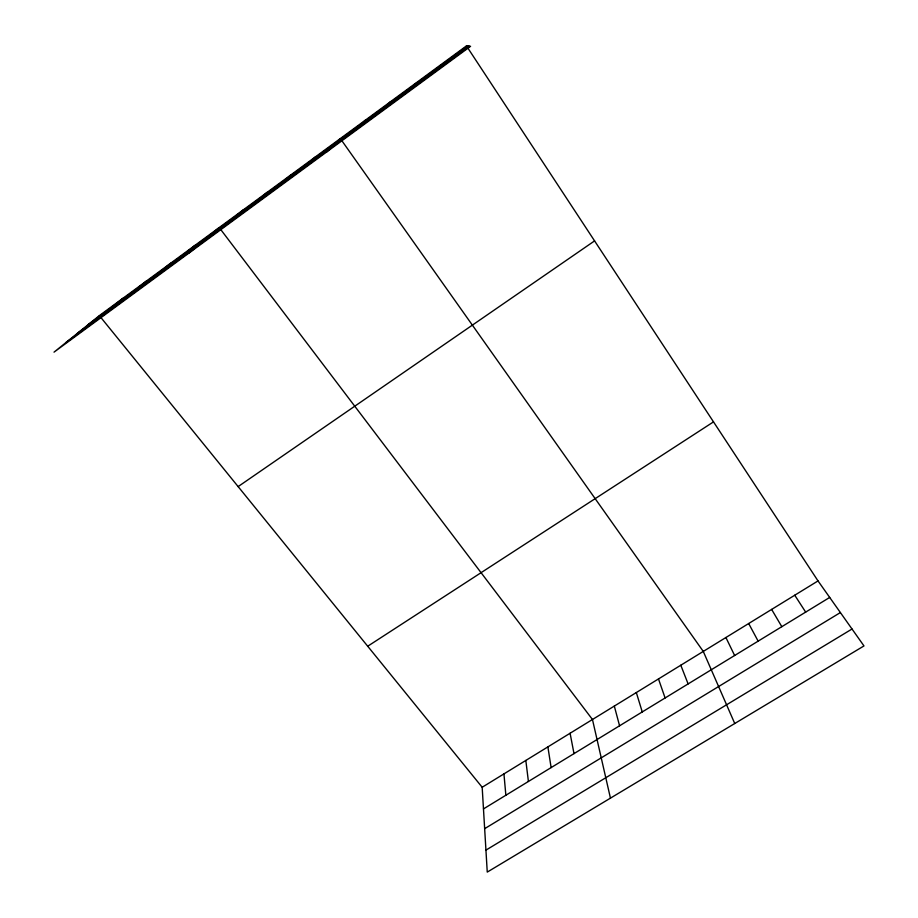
<?xml version="1.0" encoding="UTF-8"?>
<svg xmlns="http://www.w3.org/2000/svg" width="918" height="918" viewBox="0 0 918 918"><rect width="100%" height="100%" fill="white"/><g stroke="black" fill="none" stroke-linecap="round" stroke-linejoin="round"><path stroke-width="1.38" d="M414.58 84.858L415.384 83.423M388.475 104.044L390.161 101.944M362.587 123.058L365.146 120.327M326.682 151.963L340.337 138.561L703.28 651.424L734.744 723.51M311.443 160.627L315.723 156.645M286.198 179.171L291.304 174.581M261.16 197.565L267.081 192.378M236.316 215.81L243.052 210.027M189.269 252.84L219.218 227.549L592.466 719.505L610.447 798.144M186.526 252.393L194.857 245.45M161.568 270.73L170.691 263.202M136.816 288.906L146.719 280.816M112.271 306.933L122.932 298.281M99.351 315.62L54.024 352.145L470.567 46.313L466.447 45.9L99.351 315.62L482.179 787.265L487.251 872.1L863.976 645.928L818.018 580.922L466.447 45.9M87.933 324.811L467.48 46.003M77.422 333.28L468.432 46.107M65.912 342.552L469.477 46.21M238.141 486.597L594.577 240.895M367.705 646.238L713.504 421.878M482.179 787.265L818.018 580.922M483.476 808.919L829.7 597.434M484.658 828.679L840.383 612.558M485.943 850.125L852.019 629.014M794.747 595.22L805.671 612.111M771.636 609.414L781.815 626.684M748.686 623.517L758.142 641.154M725.909 637.517L734.63 655.509M680.8 665.229L688.11 683.921M658.493 678.941L665.102 697.978M636.323 692.551L642.256 711.932M614.314 706.08L619.57 725.794M570.089 733.252L574.002 753.621M547.885 746.896L551.121 767.597M440.801 64.73L440.915 65.511M525.83 760.448L528.412 781.47M503.936 773.897L505.864 795.24"/></g></svg>
